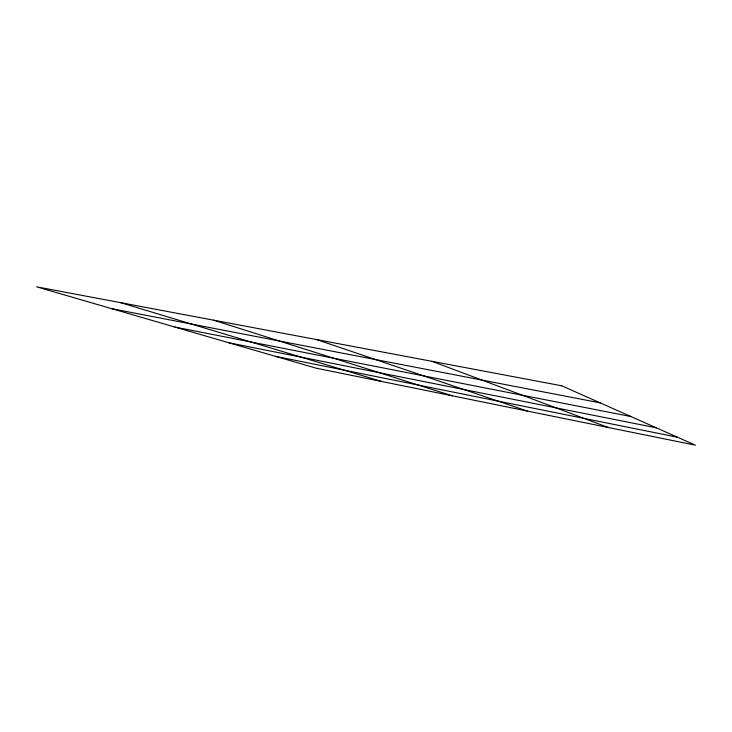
<?xml version="1.0" encoding="UTF-8"?>
<svg xmlns="http://www.w3.org/2000/svg" width="732" height="732" viewBox="0 0 732 732"><rect width="100%" height="100%" fill="white"/><g stroke="black" fill="none" stroke-linecap="round" stroke-linejoin="round"><path stroke-width="1.1" d="M111.667 308.675L600.13 402.856M174.893 327.067L630.993 416.563M228.869 342.777L656.32 427.808M275.488 356.338L677.466 437.205M120.661 302.664L381.857 381.518M213.543 320.168L452.111 395.774M316.727 339.611L527.397 411.064M432.017 361.343L608.274 427.479M561.682 385.773L36.6 286.825L316.16 368.178L695.4 445.175L561.682 385.773"/></g></svg>
